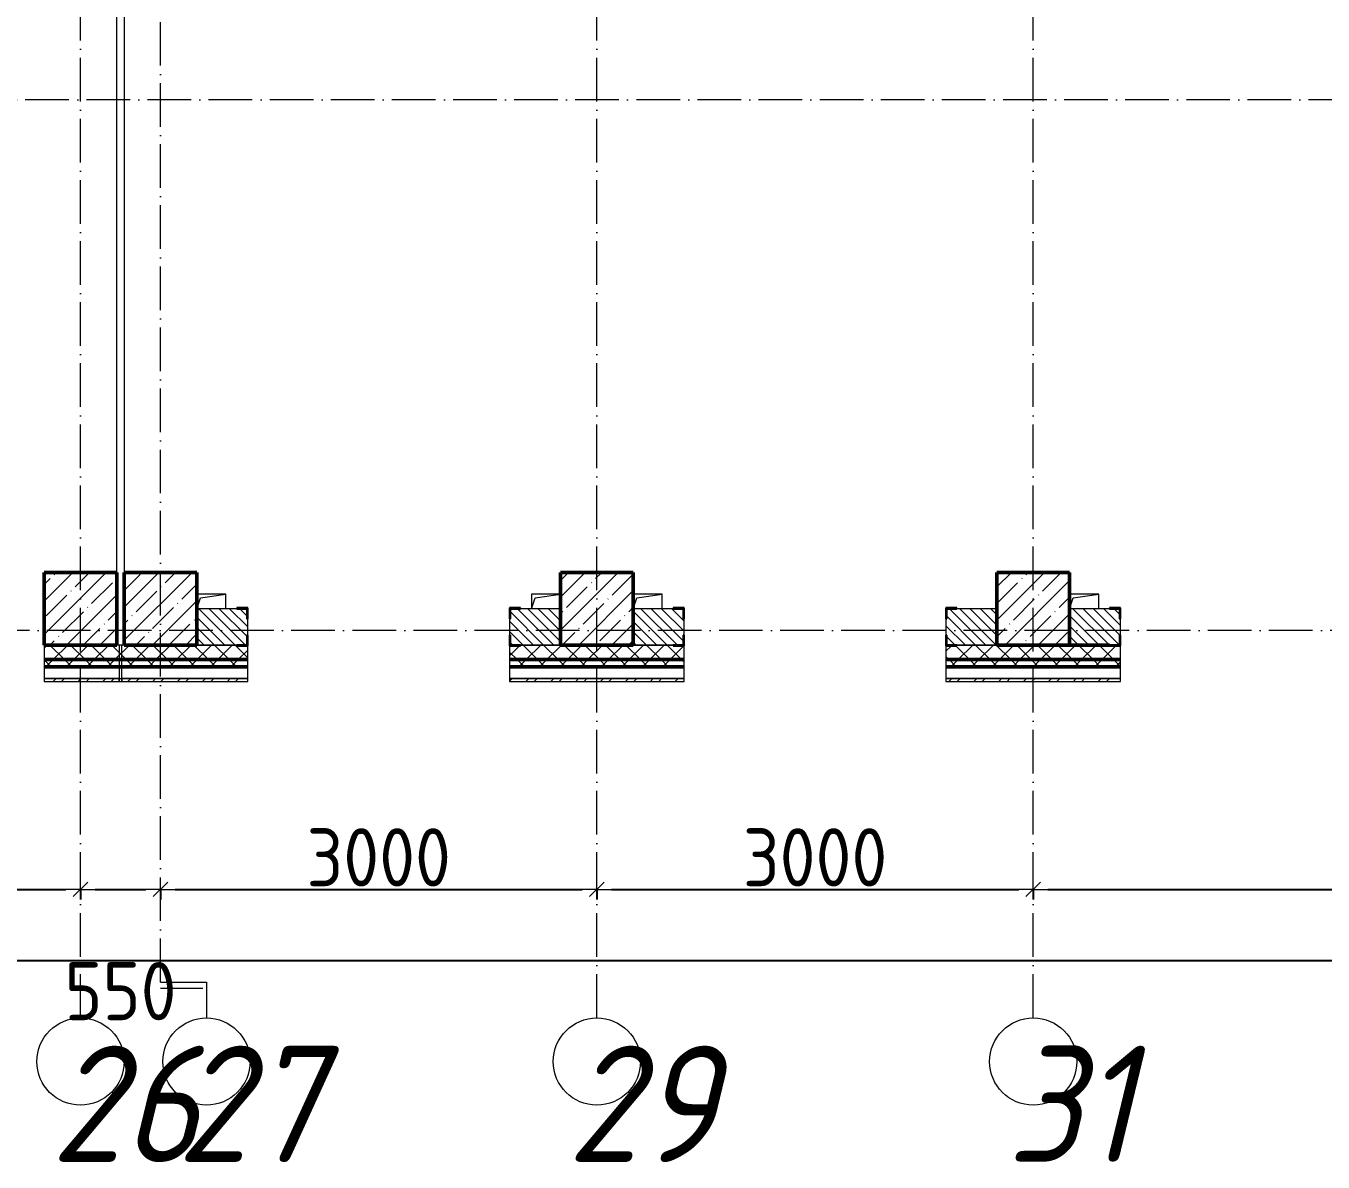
# Model space of a CAD drawing. Header units: millimetres. Extents: x -356862 to 418287, y 0 to 839748.
# Drawn here: x 180104 to 189022, y 453542 to 461354 of the extents above; entities that cross this region are included whole.
import ezdxf

# ---------------------------------------------------------------- set-up
doc = ezdxf.new("R2010")
doc.units = ezdxf.units.MM
doc.linetypes.add('50_200_ШТРИХ_1Т_ш5_п1_п1_', pattern=[700, 500, -100, 0, -100])
for name, color, linetype, lineweight in [('A-____-____-DIMS', 7, 'Continuous', 9), ('A-FLOR-____-OTLN', 7, 'Continuous', 9), ('A-GENM-____-MCUT', 7, 'Continuous', 25), ('A-GENM-____-OTLN', 7, 'Continuous', 9), ('A-GENM-____-OTLN-1', 7, 'Continuous', 25), ('A-WALL-____-MCUT-2', 7, 'Continuous', 50), ('A-WALL-____-MCUT-3', 7, 'Continuous', 9), ('A-WALL-____-OTLN', 7, 'Continuous', 9), ('A-WALL-____-PATT-1', 7, 'Continuous', 9), ('A-WALL-FNSH-MCUT-1', 7, 'Continuous', 9), ('S-COLS-____-MCUT', 7, 'Continuous', 50), ('S-COLS-____-OTLN', 7, 'Continuous', 9), ('S-GRID-____-IDEN', 7, 'Continuous', 9), ('S-GRID-____-OTLN', 7, 'Continuous', 9), ('S-GRID-____-OTLN-1', 7, '50_200_ШТРИХ_1Т_ш5_п1_п1_', 9)]:
    doc.layers.add(name, color=color, linetype=linetype, lineweight=lineweight)
doc.styles.add('ISOCPEUR_I', font='isocpeui.ttf', dxfattribs={"width": 0.9, "height": 2.5})
doc.styles.add('СПДС', font='isocpeur.ttf', dxfattribs={"width": 0.9})
doc.dimstyles.new('Размера А3', dxfattribs={"dimtxt": 200, "dimasz": 100, "dimexe": 70, "dimexo": 100, "dimgap": 20, "dimtad": 1, "dimdec": 0, "dimrnd": 10, "dimzin": 0, "dimdsep": 46, "dimtxsty": 'СПДС', "dimblk": 'ARROWHEAD_6', "dimcen": 1, "dimclrd": 256, "dimclre": 256, "dimclrt": 256, "dimazin": 0, "dimtfac": 1, "dimtdec": 0, "dimtmove": 2, "dimatfit": 3, "dimfxl": 1, "dimtolj": 1, "dimtzin": 0, "dimarcsym": 0})
pattern_1 = [(45, (142429.06, 459015.94), (-70.71068, 70.71068), []), (135, (142429.06, 459015.94), (-70.71068, -70.71068), [])]
pattern_2 = [(135, (142429.057, 459015.94), (-35.35534, -35.35534), [])]
pattern_3 = [(45, (142429.06, 459015.94), (-85.53659, 85.53659), []), (45, (142486.08, 459015.94), (-85.53659, 85.53659), [])]

# ---------------------------------------------------------------- blocks, each defined once
blk = doc.blocks.new('BSC_Колонна _Прямоугольная - 500х500-V71-АР1_План отверстий 3 этажа в осях 1-64_А-ГГ')
at = {"layer": 'S-COLS-____-OTLN'}
h = blk.add_hatch(dxfattribs=at)
h.set_pattern_fill('FP_108', color=256, style=0, pattern_type=2)
h.set_pattern_definition([(45, (-41600, 1668.96), (-114.04925, 114.04925), []), (45, (-41485.95, 1668.96), (-114.04925, 114.04925), [201.613, -40.323, 3.353, -36.97])])
h.paths.add_polyline_path([(-250, -250), (250, -250), (250, 250), (-250, 250)], flags=0)
at = {"layer": 'S-COLS-____-MCUT'}
for p, q in [((250, 250), (-250, 250)), ((-250, 250), (-250, -250)), ((250, -250), (250, 250)), ((-250, -250), (250, -250))]:
    blk.add_line(p, q, dxfattribs=at)
blk = doc.blocks.new('BSC_Колонна _Прямоугольная - 500х500-V72-АР1_План отверстий 3 этажа в осях 1-64_А-ГГ')
at = {"layer": 'S-COLS-____-OTLN'}
h = blk.add_hatch(dxfattribs=at)
h.set_pattern_fill('FP_109', color=256, style=0, pattern_type=2)
h.set_pattern_definition([(45, (-38050, 1668.96), (-114.04925, 114.04925), []), (45, (-37935.95, 1668.96), (-114.04925, 114.04925), [201.613, -40.323, 3.353, -36.97])])
h.paths.add_polyline_path([(-250, -250), (250, -250), (250, 250), (-250, 250)], flags=0)
at = {"layer": 'S-COLS-____-MCUT'}
for p, q in [((250, 250), (-250, 250)), ((-250, 250), (-250, -250)), ((250, -250), (250, 250)), ((-250, -250), (250, -250))]:
    blk.add_line(p, q, dxfattribs=at)
blk = doc.blocks.new('BSC_Колонна _Прямоугольная - 500х500-V106-АР1_План отверстий 3 этажа в осях 1-64_А-ГГ')
at = {"layer": 'S-COLS-____-OTLN'}
h = blk.add_hatch(dxfattribs=at)
h.set_pattern_fill('FP_129', color=256, style=0, pattern_type=2)
h.set_pattern_definition([(45, (-38600, 1668.96), (-114.04925, 114.04925), []), (45, (-38485.95, 1668.96), (-114.04925, 114.04925), [201.613, -40.323, 3.353, -36.97])])
h.paths.add_polyline_path([(-250, -250), (250, -250), (250, 250), (-250, 250)], flags=0)
at = {"layer": 'S-COLS-____-MCUT'}
for p, q in [((250, 250), (-250, 250)), ((-250, 250), (-250, -250)), ((250, -250), (250, 250)), ((-250, -250), (250, -250))]:
    blk.add_line(p, q, dxfattribs=at)
blk = doc.blocks.new('BSC_Колонна _Прямоугольная - 500х500-V108-АР1_План отверстий 3 этажа в осях 1-64_А-ГГ')
at = {"layer": 'S-COLS-____-OTLN'}
h = blk.add_hatch(dxfattribs=at)
h.set_pattern_fill('FP_131', color=256, style=0, pattern_type=2)
h.set_pattern_definition([(45, (-44600, 1668.96), (-114.04925, 114.04925), []), (45, (-44485.95, 1668.96), (-114.04925, 114.04925), [201.613, -40.323, 3.353, -36.97])])
h.paths.add_polyline_path([(-250, -250), (250, -250), (250, 250), (-250, 250)], flags=0)
at = {"layer": 'S-COLS-____-MCUT'}
for p, q in [((250, 250), (-250, 250)), ((-250, 250), (-250, -250)), ((250, -250), (250, 250)), ((-250, -250), (250, -250))]:
    blk.add_line(p, q, dxfattribs=at)
blk = doc.blocks.new('Фахверк_СКБ_Уголок - 250_2700-27497298-АР1_План отверстий 3 этажа в осях 1-64_А-ГГ')
at = {"layer": 'A-GENM-____-MCUT'}
for p, q in [((200, 181), (125, 181)), ((125, 181), (125, 106)), ((200, 175), (200, 181)), ((125, 106), (131, 106)), ((131, 106), (131, 175)), ((131, 175), (200, 175)), ((131, -6), (125, -6)), ((125, -6), (125, -81)), ((125, -81), (200, -81)), ((131, -75), (131, -6)), ((200, -75), (131, -75)), ((200, -81), (200, -75))]:
    blk.add_line(p, q, dxfattribs=at)
blk = doc.blocks.new('AR_Отверстие прямоугольное _в плите_ - AR_Отверстие прямоугольное _в плите_-30510712-АР1_План отверстий 3 этажа в осях 1-64_А-ГГ')
at = {"layer": 'A-GENM-____-OTLN'}
for p, q in [((100, 50), (-100, 50)), ((-100, -50), (-75, 25)), ((-75, 25), (100, 50)), ((100, -50), (100, 50))]:
    blk.add_line(p, q, dxfattribs=at)
blk = doc.blocks.new('AR_Отверстие прямоугольное _в плите_ - AR_Отверстие прямоугольное _в плите_-V177-АР1_План отверстий 3 этажа в осях 1-64_А-ГГ')
at = {"layer": 'A-GENM-____-OTLN'}
for p, q in [((100, 50), (-100, 50)), ((-100, 50), (-100, -50)), ((-100, -50), (-75, 25)), ((-75, 25), (100, 50))]:
    blk.add_line(p, q, dxfattribs=at)
blk = doc.blocks.new('Стены 7 - Стены 4-31196221-АР1_План отверстий 3 этажа в осях 1-64_А-ГГ')
at = {"layer": 'A-WALL-____-MCUT-3'}
for p, q in [((-1798.5, 41030.2), (-1798.5, 41010.2)), ((-1548.5, 41030.2), (-1798.5, 41030.2)), ((-1548.5, 41010.2), (-1548.5, 41030.2)), ((-1798.5, 41010.2), (-1548.5, 41010.2))]:
    blk.add_line(p, q, dxfattribs=at)
blk = doc.blocks.new('Ось сетки - Круг_Ø6_00__ISO-2_5_0_9K_-25732049-АР1_План отверстий 3 этажа в осях 1-64_А-ГГ')
at = {"layer": 'S-GRID-____-IDEN'}
blk.add_circle((0, 0), 3, dxfattribs=at)
blk = doc.blocks.new('ARROWHEAD_6')
at = {"color": 0, "linetype": 'Continuous'}
for p, q in [((0, 0), (-1, 0)), ((-0.5, -0.5), (0.5, 0.5))]:
    blk.add_line(p, q, dxfattribs=at)
blk = doc.blocks.new('*D2522')
at = {"layer": 'A-____-____-DIMS', "lineweight": -2, "transparency": 16777216}
for p, q in [((177479.1, 455423.5), (177479.1, 455347.4)), ((177579.1, 455417.4), (180379.1, 455417.4)), ((180479.1, 455423.5), (180479.1, 455347.4))]:
    blk.add_line(p, q, dxfattribs=at)
at = {"layer": 'Defpoints', "color": 0, "transparency": 16777216}
for p in [(177479.1, 455523.5), (180479.1, 455523.5), (180479.1, 455417.4)]:
    blk.add_point(p, dxfattribs=at)
at = {"layer": 'A-____-____-DIMS', "lineweight": -2, "transparency": 16777216, "xscale": 100, "yscale": 100, "zscale": 100, "rotation": 180}
blk.add_blockref('ARROWHEAD_6', (177479.1, 455417.4), dxfattribs=at)
at = {"layer": 'A-____-____-DIMS', "lineweight": -2, "transparency": 16777216, "xscale": 100, "yscale": 100, "zscale": 100}
blk.add_blockref('ARROWHEAD_6', (180479.1, 455417.4), dxfattribs=at)
at = {"layer": 'A-____-____-DIMS', "transparency": 16777216, "insert": (178979.1, 455637.4), "char_height": 400, "attachment_point": 5, "style": 'СПДС'}
blk.add_mtext('\\A1;3000', dxfattribs=at)
blk = doc.blocks.new('*D2523')
at = {"layer": 'A-____-____-DIMS', "lineweight": -2, "transparency": 16777216}
for p, q in [((180479.1, 455423.5), (180479.1, 455347.4)), ((180579.1, 455417.4), (180929.1, 455417.4)), ((181029.1, 455423.5), (181029.1, 455347.4))]:
    blk.add_line(p, q, dxfattribs=at)
at = {"layer": 'Defpoints', "color": 0, "transparency": 16777216}
for p in [(180479.1, 455523.5), (181029.1, 455523.5), (181029.1, 455417.4)]:
    blk.add_point(p, dxfattribs=at)
at = {"layer": 'A-____-____-DIMS', "lineweight": -2, "transparency": 16777216, "xscale": 100, "yscale": 100, "zscale": 100, "rotation": 180}
blk.add_blockref('ARROWHEAD_6', (180479.1, 455417.4), dxfattribs=at)
at = {"layer": 'A-____-____-DIMS', "lineweight": -2, "transparency": 16777216, "xscale": 100, "yscale": 100, "zscale": 100}
blk.add_blockref('ARROWHEAD_6', (181029.1, 455417.4), dxfattribs=at)
at = {"layer": 'A-____-____-DIMS', "transparency": 16777216, "insert": (180754.1, 454717.4), "char_height": 400, "attachment_point": 5, "style": 'СПДС'}
blk.add_mtext('\\A1;550', dxfattribs=at)
blk = doc.blocks.new('*D2524')
at = {"layer": 'A-____-____-DIMS', "lineweight": -2, "transparency": 16777216}
for p, q in [((181029.1, 455423.5), (181029.1, 455347.4)), ((181129.1, 455417.4), (183929.1, 455417.4)), ((184029.1, 455423.5), (184029.1, 455347.4))]:
    blk.add_line(p, q, dxfattribs=at)
at = {"layer": 'Defpoints', "color": 0, "transparency": 16777216}
for p in [(181029.1, 455523.5), (184029.1, 455523.5), (184029.1, 455417.4)]:
    blk.add_point(p, dxfattribs=at)
at = {"layer": 'A-____-____-DIMS', "lineweight": -2, "transparency": 16777216, "xscale": 100, "yscale": 100, "zscale": 100, "rotation": 180}
blk.add_blockref('ARROWHEAD_6', (181029.1, 455417.4), dxfattribs=at)
at = {"layer": 'A-____-____-DIMS', "lineweight": -2, "transparency": 16777216, "xscale": 100, "yscale": 100, "zscale": 100}
blk.add_blockref('ARROWHEAD_6', (184029.1, 455417.4), dxfattribs=at)
at = {"layer": 'A-____-____-DIMS', "transparency": 16777216, "insert": (182529.1, 455637.4), "char_height": 400, "attachment_point": 5, "style": 'СПДС'}
blk.add_mtext('\\A1;3000', dxfattribs=at)
blk = doc.blocks.new('*D2525')
at = {"layer": 'A-____-____-DIMS', "lineweight": -2, "transparency": 16777216}
for p, q in [((184029.1, 455423.5), (184029.1, 455347.4)), ((184129.1, 455417.4), (186929.1, 455417.4)), ((187029.1, 455423.5), (187029.1, 455347.4))]:
    blk.add_line(p, q, dxfattribs=at)
at = {"layer": 'Defpoints', "color": 0, "transparency": 16777216}
for p in [(184029.1, 455523.5), (187029.1, 455523.5), (187029.1, 455417.4)]:
    blk.add_point(p, dxfattribs=at)
at = {"layer": 'A-____-____-DIMS', "lineweight": -2, "transparency": 16777216, "xscale": 100, "yscale": 100, "zscale": 100, "rotation": 180}
blk.add_blockref('ARROWHEAD_6', (184029.1, 455417.4), dxfattribs=at)
at = {"layer": 'A-____-____-DIMS', "lineweight": -2, "transparency": 16777216, "xscale": 100, "yscale": 100, "zscale": 100}
blk.add_blockref('ARROWHEAD_6', (187029.1, 455417.4), dxfattribs=at)
at = {"layer": 'A-____-____-DIMS', "transparency": 16777216, "insert": (185529.1, 455637.4), "char_height": 400, "attachment_point": 5, "style": 'СПДС'}
blk.add_mtext('\\A1;3000', dxfattribs=at)
blk = doc.blocks.new('*D2526')
at = {"layer": 'A-____-____-DIMS', "lineweight": -2, "transparency": 16777216}
for p, q in [((187029.1, 455423.5), (187029.1, 455347.4)), ((187129.1, 455417.4), (192929.1, 455417.4)), ((193029.1, 455423.5), (193029.1, 455347.4))]:
    blk.add_line(p, q, dxfattribs=at)
at = {"layer": 'Defpoints', "color": 0, "transparency": 16777216}
for p in [(187029.1, 455523.5), (193029.1, 455523.5), (193029.1, 455417.4)]:
    blk.add_point(p, dxfattribs=at)
at = {"layer": 'A-____-____-DIMS', "lineweight": -2, "transparency": 16777216, "xscale": 100, "yscale": 100, "zscale": 100, "rotation": 180}
blk.add_blockref('ARROWHEAD_6', (187029.1, 455417.4), dxfattribs=at)
at = {"layer": 'A-____-____-DIMS', "lineweight": -2, "transparency": 16777216, "xscale": 100, "yscale": 100, "zscale": 100}
blk.add_blockref('ARROWHEAD_6', (193029.1, 455417.4), dxfattribs=at)
at = {"layer": 'A-____-____-DIMS', "transparency": 16777216, "insert": (190029.1, 455637.4), "char_height": 400, "attachment_point": 5, "style": 'СПДС'}
blk.add_mtext('\\A1;6000', dxfattribs=at)
blk = doc.blocks.new('*D2541')
at = {"layer": 'A-____-____-DIMS', "lineweight": -2, "transparency": 16777216}
for p, q in [((140079.1, 454935.3), (140079.1, 454859.2)), ((140179.1, 454929.2), (243479.1, 454929.2)), ((243579.1, 454935.3), (243579.1, 454859.2))]:
    blk.add_line(p, q, dxfattribs=at)
at = {"layer": 'Defpoints', "color": 0, "transparency": 16777216}
for p in [(140079.1, 455035.3), (243579.1, 455035.3), (243579.1, 454929.2)]:
    blk.add_point(p, dxfattribs=at)
at = {"layer": 'A-____-____-DIMS', "lineweight": -2, "transparency": 16777216, "xscale": 100, "yscale": 100, "zscale": 100, "rotation": 180}
blk.add_blockref('ARROWHEAD_6', (140079.1, 454929.2), dxfattribs=at)
at = {"layer": 'A-____-____-DIMS', "lineweight": -2, "transparency": 16777216, "xscale": 100, "yscale": 100, "zscale": 100}
blk.add_blockref('ARROWHEAD_6', (243579.1, 454929.2), dxfattribs=at)
at = {"layer": 'A-____-____-DIMS', "transparency": 16777216, "insert": (191829.1, 455149.2), "char_height": 400, "attachment_point": 5, "style": 'СПДС'}
blk.add_mtext('\\A1;103500', dxfattribs=at)

msp = doc.modelspace()

# ---------------------------------------------------------------- hatches: boundary and pattern name
at = {"layer": 'A-WALL-____-PATT-1'}
h = msp.add_hatch(dxfattribs=at)
h.set_pattern_fill('FP_6', color=256, style=0, pattern_type=2)
h.set_pattern_definition(pattern_2)
h.paths.add_polyline_path([(183435.0567, 457096.983), (183779.0567, 457096.983), (183779.0567, 457346.983), (183435.0567, 457346.983), (183435.0567, 457277.983), (183429.0567, 457277.983), (183429.0567, 457165.983), (183435.0567, 457165.983), (183435.0567, 457101.2687)], flags=0)
h.paths.add_polyline_path([(181623.0567, 457096.983), (181623.0567, 457165.983), (181629.0567, 457165.983), (181629.0567, 457277.983), (181623.0567, 457277.983), (181623.0567, 457346.983), (181279.0567, 457346.983), (181279.0567, 457096.983), (181554.0567, 457096.983)], flags=0)
h = msp.add_hatch(dxfattribs=at)
h.set_pattern_fill('FP_6', color=256, style=0, pattern_type=2)
h.set_pattern_definition(pattern_2)
h.paths.add_polyline_path([(186779.0567, 457096.983), (186779.0567, 457346.983), (186435.0567, 457346.983), (186435.0567, 457277.983), (186429.0567, 457277.983), (186429.0567, 457165.983), (186435.0567, 457165.983), (186435.0567, 457096.983), (186601.987, 457096.983)], flags=0)
h.paths.add_polyline_path([(184623.0567, 457096.983), (184623.0567, 457165.983), (184629.0567, 457165.983), (184629.0567, 457277.983), (184623.0567, 457277.983), (184623.0567, 457346.983), (184279.0567, 457346.983), (184279.0567, 457096.983), (184554.0567, 457096.983)], flags=0)
h = msp.add_hatch(dxfattribs=at)
h.set_pattern_fill('FP_6', color=256, style=0, pattern_type=2)
h.set_pattern_definition(pattern_2)
h.paths.add_polyline_path([(192435.0567, 457096.983), (192779.0567, 457096.983), (192779.0567, 457346.983), (192435.0567, 457346.983), (192435.0567, 457277.983), (192429.0567, 457277.983), (192429.0567, 457165.983), (192435.0567, 457165.983), (192435.0567, 457101.2687)], flags=0)
h.paths.add_polyline_path([(187485.7192, 457096.983), (187623.0567, 457096.983), (187623.0567, 457165.983), (187629.0567, 457165.983), (187629.0567, 457277.983), (187623.0567, 457277.983), (187623.0567, 457346.983), (187279.0567, 457346.983), (187279.0567, 457096.983)], flags=0)
h = msp.add_hatch(dxfattribs=at)
h.set_pattern_fill('FP_1', color=256, style=0, pattern_type=2)
h.set_pattern_definition(pattern_1)
h.paths.add_polyline_path([(243179.0567, 456996.983), (243679.0567, 456996.983), (243679.0567, 457096.983), (234654.0567, 457096.983), (234654.0567, 457090.983), (234579.0567, 457090.983), (234579.0567, 456996.983), (243160.8442, 456996.983)], flags=0)
h.paths.add_polyline_path([(231672.3263, 456996.983), (232779.0567, 456996.983), (232779.0567, 457090.983), (232704.0567, 457090.983), (232704.0567, 457096.983), (224829.0567, 457096.983), (224829.0567, 456996.983), (231429.0567, 456996.983)], flags=0)
h.paths.add_polyline_path([(223829.0567, 456996.983), (223829.0567, 457096.983), (222704.0567, 457096.983), (222704.0567, 457090.983), (222629.0567, 457090.983), (222629.0567, 456996.983), (223718.737, 456996.983)], flags=0)
h.paths.add_polyline_path([(220829.0567, 456996.983), (220829.0567, 457090.983), (220754.0567, 457090.983), (220754.0567, 457096.983), (219704.0567, 457096.983), (219704.0567, 457090.983), (219629.0567, 457090.983), (219629.0567, 456996.983), (220183.8085, 456996.983)], flags=0)
h.paths.add_polyline_path([(217829.0567, 456996.983), (217829.0567, 457096.983), (216704.0567, 457096.983), (216704.0567, 457090.983), (216629.0567, 457090.983), (216629.0567, 456996.983), (216704.0567, 456996.983)], flags=0)
h.paths.add_polyline_path([(213429.0567, 456996.983), (214829.0567, 456996.983), (214829.0567, 457096.983), (213504.0567, 457096.983), (213504.0567, 457090.983), (213429.0567, 457090.983)], flags=0)
h.paths.add_polyline_path([(211346.487, 456996.983), (211629.0567, 456996.983), (211629.0567, 457090.983), (211554.0567, 457090.983), (211554.0567, 457096.983), (210504.0567, 457096.983), (210504.0567, 457090.983), (210429.0567, 457090.983), (210429.0567, 456996.983), (210462.7549, 456996.983)], flags=0)
h.paths.add_polyline_path([(208629.0567, 456996.983), (208629.0567, 457096.983), (207504.0567, 457096.983), (207504.0567, 457090.983), (207429.0567, 457090.983), (207429.0567, 456996.983), (207504.0567, 456996.983)], flags=0)
h.paths.add_polyline_path([(205279.0567, 456996.983), (205629.0567, 456996.983), (205629.0567, 457090.983), (205554.0567, 457090.983), (205554.0567, 457096.983), (204504.0567, 457096.983), (204504.0567, 457090.983), (204429.0567, 457090.983), (204429.0567, 456996.983), (205160.362, 456996.983)], flags=0)
h.paths.add_polyline_path([(202629.0567, 456996.983), (202629.0567, 457090.983), (202554.0567, 457090.983), (202554.0567, 457096.983), (201504.0567, 457096.983), (201504.0567, 457090.983), (201429.0567, 457090.983), (201429.0567, 456996.983), (202509.1656, 456996.983)], flags=0)
h.paths.add_polyline_path([(199629.0567, 456996.983), (199629.0567, 457090.983), (199554.0567, 457090.983), (199554.0567, 457096.983), (198504.0567, 457096.983), (198504.0567, 457090.983), (198429.0567, 457090.983), (198429.0567, 456996.983), (198974.237, 456996.983)], flags=0)
h.paths.add_polyline_path([(195439.3085, 456996.983), (196629.0567, 456996.983), (196629.0567, 457090.983), (196554.0567, 457090.983), (196554.0567, 457096.983), (195504.0567, 457096.983), (195504.0567, 457090.983), (195429.0567, 457090.983), (195429.0567, 456996.983), (195435.0567, 456996.983)], flags=0)
h.paths.add_polyline_path([(192429.0567, 456996.983), (193629.0567, 456996.983), (193629.0567, 457090.983), (193554.0567, 457090.983), (193554.0567, 457096.983), (192504.0567, 457096.983), (192504.0567, 457090.983), (192429.0567, 457090.983)], flags=0)
h.paths.add_polyline_path([(187485.7192, 456996.983), (187629.0567, 456996.983), (187629.0567, 457090.983), (187554.0567, 457090.983), (187554.0567, 457096.983), (186504.0567, 457096.983), (186504.0567, 457090.983), (186429.0567, 457090.983), (186429.0567, 456996.983), (187279.0567, 456996.983)], flags=0)
h.paths.add_polyline_path([(184629.0567, 456996.983), (184629.0567, 457090.983), (184554.0567, 457090.983), (184554.0567, 457096.983), (183504.0567, 457096.983), (183504.0567, 457090.983), (183429.0567, 457090.983), (183429.0567, 456996.983), (184623.0567, 456996.983)], flags=0)
h.paths.add_polyline_path([(181299.5942, 456996.983), (181629.0567, 456996.983), (181629.0567, 457090.983), (181554.0567, 457091.6258), (181554.0567, 457096.983), (180229.0567, 457096.983), (180229.0567, 456996.983)], flags=0)
h.paths.add_polyline_path([(177764.6656, 456996.983), (178429.0567, 456996.983), (178429.0567, 457090.983), (178354.0567, 457090.983), (178354.0567, 457096.983), (177229.0567, 457096.983), (177229.0567, 456996.983)], flags=0)
h.paths.add_polyline_path([(175429.0567, 456996.983), (175429.0567, 457090.983), (175354.0567, 457090.983), (175354.0567, 457096.983), (174304.0567, 457096.983), (174304.0567, 457090.983), (174229.0567, 457090.983), (174229.737, 456996.983), (175423.0567, 456996.983)], flags=0)
h.paths.add_polyline_path([(172429.0567, 456996.983), (172429.0567, 457090.983), (172354.0567, 457090.983), (172354.0567, 457096.983), (171229.0567, 457096.983), (171229.0567, 456996.983), (171578.5406, 456996.983)], flags=0)
h.paths.add_polyline_path([(169429.0567, 456996.983), (169429.0567, 457090.983), (169354.0567, 457090.983), (169354.0567, 457096.983), (168229.0567, 457096.983), (168229.0567, 456996.983), (168927.3441, 456996.983)], flags=0)
h.paths.add_polyline_path([(166429.0567, 456996.983), (166429.0567, 457090.983), (166354.0567, 457090.983), (166354.0567, 457096.983), (165304.0567, 457096.983), (165304.0567, 457090.983), (165229.0567, 457090.983), (165229.0567, 456996.983), (165392.4156, 456996.983)], flags=0)
h.paths.add_polyline_path([(156555.0941, 456996.983), (157429.0567, 456996.983), (157429.0567, 457090.983), (157354.0567, 457090.983), (157354.0567, 457096.983), (156304.0567, 457096.983), (156304.0567, 457090.983), (156229.0567, 457090.983), (156229.0567, 456996.983)], flags=0)
h.paths.add_polyline_path([(154787.6298, 456996.983), (155229.0567, 456996.983), (155229.0567, 457090.983), (155154.0567, 457090.983), (155154.0567, 457096.983), (149904.0567, 457096.983), (149904.0567, 457090.983), (149829.0567, 457090.983), (149829.0567, 456996.983), (153329.0567, 456996.983)], flags=0)
h.paths.add_polyline_path([(147717.7727, 456996.983), (148829.0567, 456996.983), (148829.0567, 457090.983), (148754.0567, 457090.983), (148754.0567, 457096.983), (139979.0567, 457096.983), (139979.0567, 456996.983), (145950.3084, 456996.983)], flags=0)
h = msp.add_hatch(dxfattribs=at)
h.set_pattern_fill('FP_1', color=256, style=0, pattern_type=2)
h.set_pattern_definition(pattern_1)
h.paths.add_polyline_path([(243679.0567, 456946.983), (243779.0567, 456946.983), (243779.0567, 456996.983), (234579.0567, 456996.983), (234579.0567, 456946.983), (243160.8442, 456946.983)], flags=0)
h.paths.add_polyline_path([(231672.3263, 456946.983), (232779.0567, 456946.983), (232779.0567, 456996.983), (224829.0567, 456996.983), (224829.0567, 456946.983), (230788.5942, 456946.983)], flags=0)
h.paths.add_polyline_path([(223718.737, 456946.983), (223829.0567, 456946.983), (223829.0567, 456996.983), (222629.0567, 456996.983), (222629.0567, 456946.983), (222835.0049, 456946.983)], flags=0)
h.paths.add_polyline_path([(219629.0567, 456946.983), (220829.0567, 456946.983), (220829.0567, 456996.983), (219629.0567, 456996.983)], flags=0)
h.paths.add_polyline_path([(216648.8799, 456946.983), (217829.0567, 456946.983), (217829.0567, 456996.983), (216629.0567, 456996.983), (216629.0567, 456946.983)], flags=0)
h.paths.add_polyline_path([(214829.0567, 456946.983), (214829.0567, 456996.983), (213429.0567, 456996.983), (213429.0567, 456946.983), (213997.6835, 456946.983)], flags=0)
h.paths.add_polyline_path([(211629.0567, 456946.983), (211629.0567, 456996.983), (210429.0567, 456996.983), (210429.0567, 456946.983), (211346.487, 456946.983)], flags=0)
h.paths.add_polyline_path([(208629.0567, 456946.983), (208629.0567, 456996.983), (207429.0567, 456996.983), (207429.0567, 456946.983)], flags=0)
h.paths.add_polyline_path([(205629.0567, 456946.983), (205629.0567, 456996.983), (204429.0567, 456996.983), (204429.0567, 456946.983), (205160.362, 456946.983)], flags=0)
h.paths.add_polyline_path([(201429.0567, 456946.983), (202629.0567, 456946.983), (202629.0567, 456996.983), (201429.0567, 456996.983)], flags=0)
h.paths.add_polyline_path([(198429.0567, 456946.983), (199629.0567, 456946.983), (199629.0567, 456996.983), (198429.0567, 456996.983)], flags=0)
h.paths.add_polyline_path([(195439.3085, 456946.983), (196629.0567, 456946.983), (196629.0567, 456996.983), (195429.0567, 456996.983), (195429.0567, 456946.983)], flags=0)
h.paths.add_polyline_path([(193629.0567, 456946.983), (193629.0567, 456996.983), (192429.0567, 456996.983), (192429.0567, 456946.983), (192788.112, 456946.983)], flags=0)
h.paths.add_polyline_path([(187485.7192, 456946.983), (187629.0567, 456946.983), (187629.0567, 456996.983), (186429.0567, 456996.983), (186429.0567, 456946.983), (186601.987, 456946.983)], flags=0)
h.paths.add_polyline_path([(184629.0567, 456946.983), (184629.0567, 456996.983), (183429.0567, 456996.983), (183429.0567, 456946.983), (183950.7906, 456946.983)], flags=0)
h.paths.add_polyline_path([(181299.5942, 456946.983), (181629.0567, 456946.983), (181629.0567, 456996.983), (180229.0567, 456996.983), (180229.0567, 456946.983)], flags=0)
h.paths.add_polyline_path([(178429.0567, 456946.983), (178429.0567, 456996.983), (177229.0567, 456996.983), (177229.0567, 456946.983), (177764.6656, 456946.983)], flags=0)
h.paths.add_polyline_path([(175429.0567, 456946.983), (175429.0567, 456996.983), (174229.0567, 456996.983), (174229.737, 456946.983)], flags=0)
h.paths.add_polyline_path([(172429.0567, 456946.983), (172429.0567, 456996.983), (171229.0567, 456996.983), (171229.0567, 456946.983), (171578.5406, 456946.983)], flags=0)
h.paths.add_polyline_path([(169429.0567, 456946.983), (169429.0567, 456996.983), (168229.0567, 456996.983), (168229.0567, 456946.983), (168927.3441, 456946.983)], flags=0)
h.paths.add_polyline_path([(165392.4156, 456946.983), (166429.0567, 456946.983), (166429.0567, 456996.983), (165229.0567, 456996.983), (165229.0567, 456946.983)], flags=0)
h.paths.add_polyline_path([(156229.0567, 456946.983), (157429.0567, 456946.983), (157429.0567, 456996.983), (156229.0567, 456996.983)], flags=0)
h.paths.add_polyline_path([(155229.0567, 456946.983), (155229.0567, 456996.983), (149829.0567, 456996.983), (149829.0567, 456946.983), (154787.6298, 456946.983)], flags=0)
h.paths.add_polyline_path([(148601.5048, 456946.983), (148829.0567, 456946.983), (148829.0567, 456996.983), (139879.0567, 456996.983), (139879.0567, 456946.983), (147717.7727, 456946.983)], flags=0)
h = msp.add_hatch(dxfattribs=at)
h.set_pattern_fill('FP_3', color=256, style=0, pattern_type=2)
h.set_pattern_definition(pattern_3)
h.paths.add_polyline_path([(180744.0567, 456846.983), (180744.0567, 456866.983), (180230.0567, 456866.983), (180230.0567, 456846.983)], flags=0)
h.paths.add_polyline_path([(178429.0567, 456846.983), (178429.0567, 456866.983), (177229.0567, 456866.983), (177229.0567, 456846.983), (177764.6656, 456846.983)], flags=0)
h.paths.add_polyline_path([(175429.0567, 456846.983), (175429.0567, 456866.983), (174230.0567, 456866.983), (174230.0567, 456846.983)], flags=0)
h.paths.add_polyline_path([(172429.0567, 456846.983), (172429.0567, 456866.983), (171229.0567, 456866.983), (171229.0567, 456846.983), (171578.5406, 456846.983)], flags=0)
h.paths.add_polyline_path([(168927.3441, 456846.983), (169429.0567, 456846.983), (169429.0567, 456866.983), (168230.0567, 456866.983), (168230.0567, 456846.983)], flags=0)
h.paths.add_polyline_path([(166429.0567, 456846.983), (166429.0567, 456866.983), (165229.0567, 456866.983), (165229.0567, 456846.983), (165392.4156, 456846.983)], flags=0)
h.paths.add_polyline_path([(156555.0941, 456846.983), (157429.0567, 456846.983), (157429.0567, 456866.983), (156229.0567, 456866.983), (156229.0567, 456846.983)], flags=0)
h.paths.add_polyline_path([(155229.0567, 456846.983), (155229.0567, 456866.983), (149829.0567, 456866.983), (149829.0567, 456846.983), (154787.6298, 456846.983)], flags=0)
h.paths.add_polyline_path([(148601.5048, 456846.983), (148829.0567, 456846.983), (148829.0567, 456866.983), (139749.0567, 456866.983), (139749.0567, 456846.983), (147717.7727, 456846.983)], flags=0)
h = msp.add_hatch(dxfattribs=at)
h.set_pattern_fill('FP_3', color=256, style=0, pattern_type=2)
h.set_pattern_definition(pattern_3)
h.paths.add_polyline_path([(213997.6835, 456846.983), (214294.0567, 456846.983), (214294.0567, 456866.983), (213430.0567, 456866.983), (213430.0567, 456846.983)], flags=0)
h.paths.add_polyline_path([(211629.0567, 456846.983), (211629.0567, 456866.983), (210429.0567, 456866.983), (210429.0567, 456846.983), (211346.487, 456846.983)], flags=0)
h.paths.add_polyline_path([(208629.0567, 456846.983), (208629.0567, 456866.983), (207429.0567, 456866.983), (207429.0567, 456846.983)], flags=0)
h.paths.add_polyline_path([(205160.362, 456846.983), (205629.0567, 456846.983), (205629.0567, 456866.983), (204430.0567, 456866.983), (204430.0567, 456846.983)], flags=0)
h.paths.add_polyline_path([(201429.0567, 456846.983), (202629.0567, 456846.983), (202629.0567, 456866.983), (201429.0567, 456866.983)], flags=0)
h.paths.add_polyline_path([(198974.237, 456846.983), (199629.0567, 456846.983), (199629.0567, 456866.983), (198430.0567, 456866.983), (198430.0567, 456846.983)], flags=0)
h.paths.add_polyline_path([(196629.0567, 456846.983), (196629.0567, 456866.983), (195429.0567, 456866.983), (195429.0567, 456846.983), (196323.0406, 456846.983)], flags=0)
h.paths.add_polyline_path([(193629.0567, 456846.983), (193629.0567, 456866.983), (192429.0567, 456866.983), (192429.0567, 456846.983), (192788.112, 456846.983)], flags=0)
h.paths.add_polyline_path([(187485.7192, 456846.983), (187629.0567, 456846.983), (187629.0567, 456866.983), (186429.0567, 456866.983), (186429.0567, 456846.983), (186601.987, 456846.983)], flags=0)
h.paths.add_polyline_path([(183429.0567, 456846.983), (184629.0567, 456846.983), (184629.0567, 456866.983), (183429.0567, 456866.983)], flags=0)
h.paths.add_polyline_path([(180764.0567, 456846.983), (181629.0567, 456846.983), (181629.0567, 456866.983), (180764.0567, 456866.983)], flags=0)

# ---------------------------------------------------------------- linework, layer by layer
at = {"layer": 'A-FLOR-____-OTLN'}
for p, q in [((180779.0567, 464346.983), (180779.0567, 457596.983)), ((180729.0567, 457596.983), (180729.0567, 464196.983))]:
    msp.add_line(p, q, dxfattribs=at)
at = {"layer": 'A-WALL-____-MCUT-2'}
for p, q in [((187554.0567, 457096.983), (187279.0567, 457096.983)), ((187279.0567, 457096.983), (187554.0567, 457096.983)), ((180229.0567, 456996.983), (181629.0567, 456996.983)), ((180229.0567, 456946.983), (181629.0567, 456946.983)), ((183429.0567, 456996.983), (184629.0567, 456996.983)), ((183429.0567, 456946.983), (184629.0567, 456946.983)), ((186429.0567, 456996.983), (187629.0567, 456996.983)), ((186429.0567, 456946.983), (187629.0567, 456946.983))]:
    msp.add_line(p, q, dxfattribs=at)
at = {"layer": 'A-WALL-____-MCUT-3'}
for p, q in [((181554.0567, 457346.983), (181279.0567, 457346.983)), ((183779.0567, 457346.983), (183504.0567, 457346.983)), ((184554.0567, 457346.983), (184279.0567, 457346.983)), ((186779.0567, 457346.983), (186504.0567, 457346.983)), ((187554.0567, 457346.983), (187279.0567, 457346.983)), ((181629.0567, 457165.983), (181629.0567, 457277.983)), ((183429.0567, 457277.983), (183429.0567, 457165.983)), ((184629.0567, 457165.983), (184629.0567, 457277.983)), ((186429.0567, 457277.983), (186429.0567, 457165.983)), ((187629.0567, 457165.983), (187629.0567, 457277.983)), ((180229.0567, 457096.983), (180229.0567, 456866.983)), ((180779.0567, 457096.983), (180729.0567, 457096.983)), ((181554.0567, 457096.983), (181279.0567, 457096.983)), ((181279.0567, 457096.983), (181554.0567, 457096.983)), ((181629.0567, 456866.983), (181629.0567, 457090.983)), ((183429.0567, 457090.983), (183429.0567, 456866.983)), ((183779.0567, 457096.983), (183504.0567, 457096.983)), ((183504.0567, 457096.983), (183779.0567, 457096.983)), ((184554.0567, 457096.983), (184279.0567, 457096.983)), ((184279.0567, 457096.983), (184554.0567, 457096.983)), ((184629.0567, 456866.983), (184629.0567, 457090.983)), ((186429.0567, 457090.983), (186429.0567, 456866.983)), ((186779.0567, 457096.983), (186504.0567, 457096.983)), ((186504.0567, 457096.983), (186779.0567, 457096.983)), ((187629.0567, 456866.983), (187629.0567, 457090.983)), ((180229.0567, 456866.983), (181629.0567, 456866.983)), ((183429.0567, 456866.983), (184629.0567, 456866.983)), ((186429.0567, 456866.983), (187629.0567, 456866.983))]:
    msp.add_line(p, q, dxfattribs=at)
at = {"layer": 'A-WALL-FNSH-MCUT-1'}
for p, q in [((180744.0567, 456866.983), (180230.0567, 456866.983)), ((180230.0567, 456866.983), (180230.0567, 456846.983)), ((180230.0567, 456846.983), (180744.0567, 456846.983)), ((180744.0567, 456846.983), (180744.0567, 456866.983)), ((181629.0567, 456866.983), (180764.0567, 456866.983)), ((180764.0567, 456866.983), (180764.0567, 456846.983)), ((180764.0567, 456846.983), (181629.0567, 456846.983)), ((181629.0567, 456846.983), (181629.0567, 456866.983)), ((184629.0567, 456866.983), (183429.0567, 456866.983)), ((183429.0567, 456866.983), (183429.0567, 456846.983)), ((183429.0567, 456846.983), (184629.0567, 456846.983)), ((184629.0567, 456846.983), (184629.0567, 456866.983)), ((187629.0567, 456866.983), (186429.0567, 456866.983)), ((186429.0567, 456866.983), (186429.0567, 456846.983)), ((186429.0567, 456846.983), (187629.0567, 456846.983)), ((187629.0567, 456846.983), (187629.0567, 456866.983))]:
    msp.add_line(p, q, dxfattribs=at)
at = {"layer": 'S-GRID-____-OTLN'}
for p, q in [((181029.0567, 454779.728), (181345.2, 454779.728)), ((181029.0567, 454737.3363), (181319.6368, 454737.3363)), ((181345.2, 454779.728), (181345.2, 454533.3346))]:
    msp.add_line(p, q, dxfattribs=at)
at = {"layer": 'S-GRID-____-OTLN-1', "color": 251, "ltscale": 0.6, "true_color": 0x636466}
for p, q in [((180479.0567, 454533.3346), (180479.0567, 469166.4803)), ((181029.0567, 454779.728), (181029.0567, 469166.4803)), ((184029.0567, 454533.3346), (184029.0567, 469166.4803)), ((187029.0567, 454533.3346), (187029.0567, 469166.4803)), ((246355.527, 460846.983), (137760.2865, 460846.983)), ((246503.4633, 457196.983), (137760.2865, 457196.983))]:
    msp.add_line(p, q, dxfattribs=at)

# ---------------------------------------------------------------- block references
at = {"layer": 'A-GENM-____-OTLN'}
for name, p in [('AR_Отверстие прямоугольное _в плите_ - AR_Отверстие прямоугольное _в плите_-30510712-АР1_План отверстий 3 этажа в осях 1-64_А-ГГ', (181379.0567, 457396.983)), ('AR_Отверстие прямоугольное _в плите_ - AR_Отверстие прямоугольное _в плите_-V177-АР1_План отверстий 3 этажа в осях 1-64_А-ГГ', (183679.0567, 457396.983)), ('AR_Отверстие прямоугольное _в плите_ - AR_Отверстие прямоугольное _в плите_-30510712-АР1_План отверстий 3 этажа в осях 1-64_А-ГГ', (184379.0567, 457396.983)), ('AR_Отверстие прямоугольное _в плите_ - AR_Отверстие прямоугольное _в плите_-30510712-АР1_План отверстий 3 этажа в осях 1-64_А-ГГ', (187379.0567, 457396.983))]:
    msp.add_blockref(name, p, dxfattribs=at)
at = {"layer": 'A-GENM-____-OTLN-1', "rotation": 180}
for p in [(181754.0567, 457271.983), (184754.0567, 457271.983), (187754.0567, 457271.983)]:
    msp.add_blockref('Фахверк_СКБ_Уголок - 250_2700-27497298-АР1_План отверстий 3 этажа в осях 1-64_А-ГГ', p, dxfattribs=at)
at = {"layer": 'A-GENM-____-OTLN-1'}
for p in [(183304.0567, 457171.983), (186304.0567, 457171.983)]:
    msp.add_blockref('Фахверк_СКБ_Уголок - 250_2700-27497298-АР1_План отверстий 3 этажа в осях 1-64_А-ГГ', p, dxfattribs=at)
at = {"layer": 'A-WALL-____-OTLN', "rotation": 89.9999999999999}
msp.add_blockref('Стены 7 - Стены 4-31196221-АР1_План отверстий 3 этажа в осях 1-64_А-ГГ', (221774.2987, 458645.4947), dxfattribs=at)
at = {"layer": 'S-COLS-____-OTLN'}
for name, p in [('BSC_Колонна _Прямоугольная - 500х500-V72-АР1_План отверстий 3 этажа в осях 1-64_А-ГГ', (180479.0567, 457346.983)), ('BSC_Колонна _Прямоугольная - 500х500-V106-АР1_План отверстий 3 этажа в осях 1-64_А-ГГ', (181029.0567, 457346.983)), ('BSC_Колонна _Прямоугольная - 500х500-V71-АР1_План отверстий 3 этажа в осях 1-64_А-ГГ', (184029.0567, 457346.983)), ('BSC_Колонна _Прямоугольная - 500х500-V108-АР1_План отверстий 3 этажа в осях 1-64_А-ГГ', (187029.0567, 457346.983))]:
    msp.add_blockref(name, p, dxfattribs=at)
at = {"layer": 'S-GRID-____-IDEN', "xscale": 99.99999999999993, "yscale": 99.99999999999993, "zscale": 99.99999999999993}
for p in [(180479.0567, 454233.3346), (181345.2, 454233.3346), (184029.0567, 454233.3346), (187029.0567, 454233.3346)]:
    msp.add_blockref('Ось сетки - Круг_Ø6_00__ISO-2_5_0_9K_-25732049-АР1_План отверстий 3 этажа в осях 1-64_А-ГГ', p, dxfattribs=at)

# ---------------------------------------------------------------- texts
at = {"layer": 'S-GRID-____-IDEN', "char_height": 800, "attachment_point": 1, "style": 'ISOCPEUR_I'}
for s, insert, width in [('26', (180274.1284, 454342.1093), 404.0505), ('27', (181140.2717, 454342.1093), 404.0505), ('29', (183824.1284, 454342.1093), 404.0505), ('31', (186847.9784, 454342.1093), 346.329)]:
    msp.add_mtext(s, dxfattribs=dict(at, insert=insert, width=width))

# ---------------------------------------------------------------- dimensions: what is measured, and where the dimension line sits
at = {"layer": 'A-____-____-DIMS'}
for base, p1, p2, picture, middle in [((180479.0567, 455417.418), (177479.0567, 455523.484), (180479.0567, 455523.484), '*D2522', (178979.0567, 455637.418)), ((184029.0567, 455417.418), (181029.0567, 455523.484), (184029.0567, 455523.484), '*D2524', (182529.0567, 455637.418)), ((187029.0567, 455417.418), (184029.0567, 455523.484), (187029.0567, 455523.484), '*D2525', (185529.0567, 455637.418)), ((193029.0567, 455417.418), (187029.0567, 455523.484), (193029.0567, 455523.484), '*D2526', (190029.0567, 455637.418)), ((181029.0567, 455417.418), (180479.0567, 455523.484), (181029.0567, 455523.484), '*D2523', (180754.0567, 454717.418)), ((243579.0567, 454929.2109), (140079.0567, 455035.2769), (243579.0567, 455035.2769), '*D2541', (191829.0567, 455149.2109))]:
    dim = msp.add_linear_dim(base=base, p1=p1, p2=p2, dimstyle='Размера А3', override={"dimtxt": 400}, dxfattribs=at)
    dim.commit()
    dim.dimension.update_dxf_attribs({"geometry": picture, "text_midpoint": middle})

doc.saveas('drawing.dxf')
